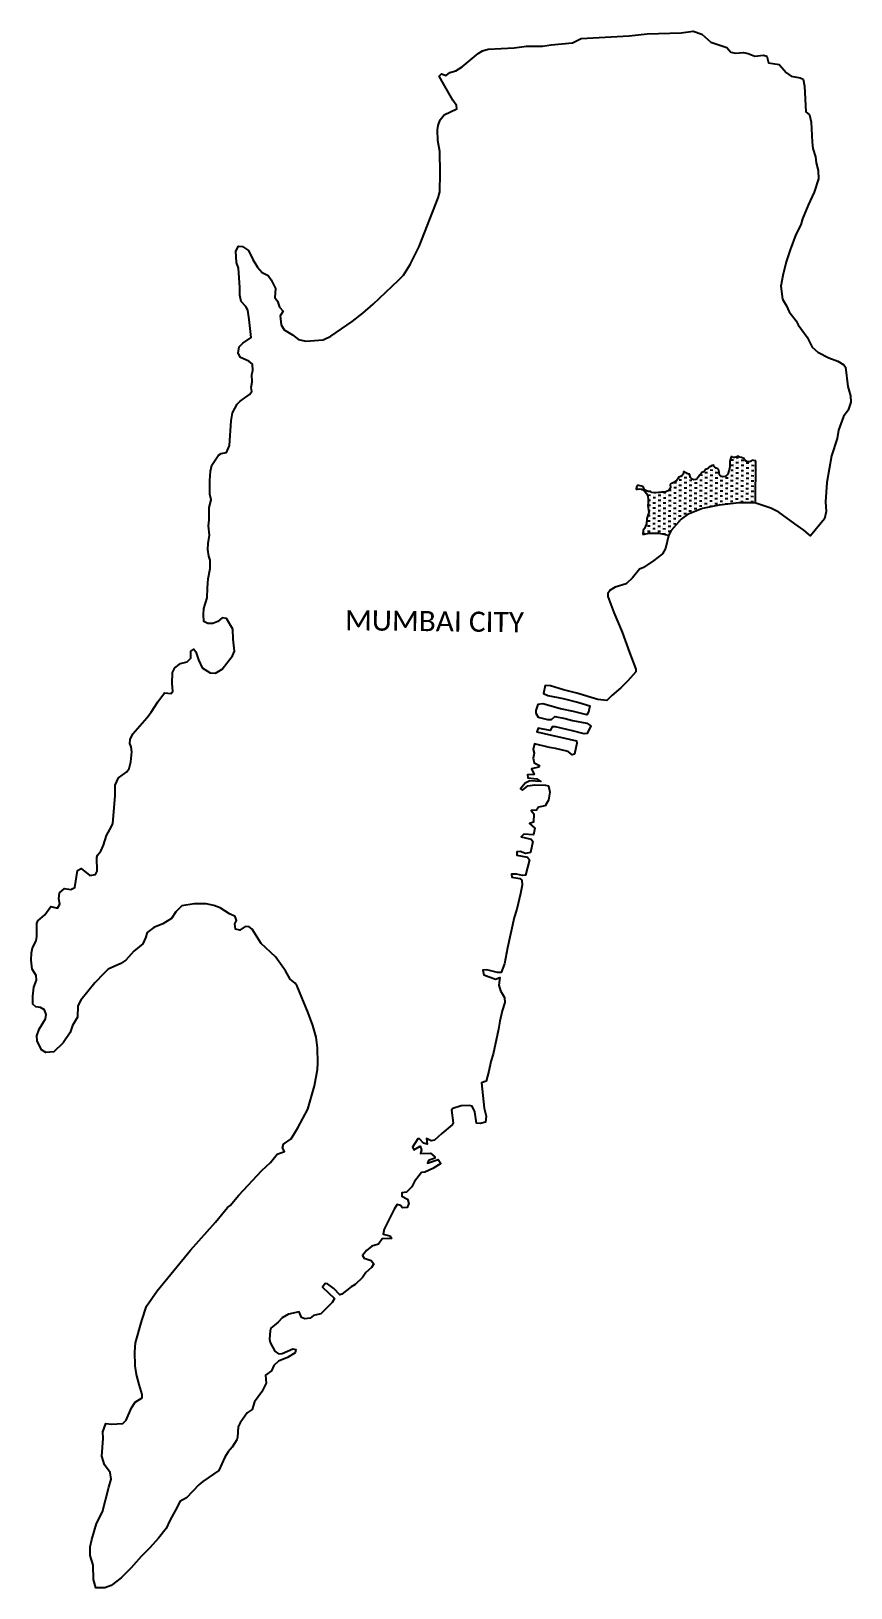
# Model space of a CAD drawing. Header units: metres. Extents: x 267365 to 277461, y 2088854 to 2108025.
import ezdxf

# ---------------------------------------------------------------- set-up
doc = ezdxf.new("R2010")
doc.units = ezdxf.units.M
for name, color, linetype in [('MUDFLATS', 40, 'Continuous'), ('village', 3, 'Continuous'), ('VILLAGE NAME', 250, 'Continuous')]:
    doc.layers.add(name, color=color, linetype=linetype)
doc.styles.add('MtXpl_Calibri', font='calibri.ttf')

msp = doc.modelspace()

# ---------------------------------------------------------------- linework, layer by layer
at = {"layer": 'MUDFLATS'}
for p, q in [((275759, 2102679), (275752, 2102677)), ((275772, 2102675), (275759, 2102679)), ((275981, 2102771), (275970, 2102728)), ((275970, 2102728), (275970, 2102700)), ((275970, 2102700), (275972, 2102682)), ((275972, 2102682), (275972, 2102659)), ((275989, 2102792), (275981, 2102771)), ((276009, 2102775), (275989, 2102792)), ((276028, 2102774), (276009, 2102775)), ((276056, 2102781), (276028, 2102774)), ((276075, 2102793), (276056, 2102781)), ((276094, 2102779), (276075, 2102793)), ((276116, 2102776), (276094, 2102779)), ((276135, 2102767), (276116, 2102776)), ((276147, 2102760), (276135, 2102767)), ((276160, 2102737), (276147, 2102760)), ((276181, 2102725), (276160, 2102737)), ((276211, 2102722), (276181, 2102725)), ((276234, 2102731), (276211, 2102722)), ((276244, 2102741), (276234, 2102731)), ((276262, 2102736), (276244, 2102741)), ((276282, 2102732), (276262, 2102736)), ((276291, 2102732), (276282, 2102732)), ((276285, 2102211), (276291, 2102732)), ((275313, 2102487), (275281, 2102465)), ((275330, 2102512), (275313, 2102487)), ((275341, 2102534), (275330, 2102512)), ((275362, 2102539), (275341, 2102534)), ((275383, 2102552), (275362, 2102539)), ((275394, 2102569), (275383, 2102552)), ((275400, 2102592), (275394, 2102569)), ((275419, 2102588), (275400, 2102602)), ((275400, 2102602), (275400, 2102592)), ((275436, 2102580), (275419, 2102588)), ((275461, 2102571), (275436, 2102580)), ((275476, 2102571), (275461, 2102571)), ((275478, 2102553), (275476, 2102571)), ((275487, 2102529), (275478, 2102553)), ((275506, 2102509), (275487, 2102529)), ((275528, 2102500), (275506, 2102509)), ((275553, 2102503), (275528, 2102500)), ((275570, 2102515), (275553, 2102503)), ((275586, 2102537), (275570, 2102515)), ((275602, 2102560), (275586, 2102537)), ((275616, 2102579), (275602, 2102560)), ((275626, 2102589), (275616, 2102579)), ((275650, 2102597), (275626, 2102589)), ((275664, 2102613), (275650, 2102597)), ((275669, 2102626), (275664, 2102613)), ((275683, 2102632), (275669, 2102626)), ((275703, 2102640), (275683, 2102632)), ((275717, 2102655), (275703, 2102640)), ((275721, 2102661), (275717, 2102655)), ((275734, 2102664), (275721, 2102661)), ((275752, 2102677), (275734, 2102664)), ((275776, 2102662), (275772, 2102675)), ((275785, 2102655), (275776, 2102662)), ((275804, 2102641), (275785, 2102655)), ((275822, 2102633), (275804, 2102641)), ((275833, 2102621), (275822, 2102633)), ((275838, 2102588), (275833, 2102621)), ((275843, 2102562), (275838, 2102588)), ((275869, 2102541), (275843, 2102562)), ((275888, 2102537), (275869, 2102541)), ((275913, 2102542), (275888, 2102537)), ((275928, 2102552), (275913, 2102542)), ((275944, 2102571), (275928, 2102552)), ((275959, 2102612), (275944, 2102571)), ((275972, 2102659), (275959, 2102612)), ((274821, 2102399), (274817, 2102391)), ((274817, 2102391), (274817, 2102379)), ((274817, 2102379), (274827, 2102383)), ((274825, 2102423), (274821, 2102411)), ((274821, 2102411), (274821, 2102399)), ((274829, 2102431), (274825, 2102423)), ((274827, 2102383), (274853, 2102388)), ((274833, 2102435), (274829, 2102431)), ((274845, 2102431), (274833, 2102435)), ((274887, 2102423), (274845, 2102431)), ((274853, 2102388), (274882, 2102385)), ((274882, 2102385), (274910, 2102371)), ((274902, 2102419), (274887, 2102423)), ((274906, 2102405), (274902, 2102419)), ((274918, 2102378), (274906, 2102405)), ((274910, 2102371), (274929, 2102353)), ((274937, 2102366), (274918, 2102378)), ((274929, 2102353), (274942, 2102329)), ((274954, 2102360), (274937, 2102366)), ((274942, 2102329), (274959, 2102300)), ((274969, 2102357), (274954, 2102360)), ((274959, 2102300), (274965, 2102257)), ((274983, 2102355), (274969, 2102357)), ((274992, 2102357), (274983, 2102355)), ((275011, 2102344), (274992, 2102357)), ((275033, 2102340), (275011, 2102344)), ((275061, 2102341), (275033, 2102340)), ((275092, 2102342), (275061, 2102341)), ((275112, 2102343), (275092, 2102342)), ((275127, 2102349), (275112, 2102343)), ((275155, 2102349), (275127, 2102349)), ((275183, 2102352), (275155, 2102349)), ((275207, 2102362), (275183, 2102352)), ((275220, 2102373), (275207, 2102362)), ((275230, 2102388), (275220, 2102373)), ((275238, 2102409), (275230, 2102388)), ((275247, 2102452), (275235, 2102438)), ((275235, 2102438), (275238, 2102409)), ((275266, 2102459), (275247, 2102452)), ((275281, 2102465), (275266, 2102459)), ((274962, 2102191), (274961, 2102184)), ((274961, 2102184), (274972, 2102097)), ((274963, 2102200), (274962, 2102191)), ((274966, 2102226), (274963, 2102200)), ((274965, 2102257), (274966, 2102226)), ((274933, 2101930), (274920, 2101899)), ((274945, 2101957), (274933, 2101930)), ((274950, 2102024), (274945, 2101957)), ((274972, 2102097), (274950, 2102024)), ((274899, 2101833), (274898, 2101824)), ((274898, 2101824), (274921, 2101831)), ((274901, 2101871), (274899, 2101833)), ((274903, 2101886), (274901, 2101871)), ((274920, 2101899), (274903, 2101886)), ((274921, 2101831), (274971, 2101842)), ((274971, 2101842), (275036, 2101844)), ((275036, 2101844), (275097, 2101841)), ((275097, 2101841), (275138, 2101835)), ((275138, 2101835), (275212, 2101818)), ((275212, 2101818), (275219, 2101817))]:
    msp.add_line(p, q, dxfattribs=at)
at = {"layer": 'MUDFLATS', "linetype": 'Continuous'}
for p, q in [((275982, 2102681), (276014, 2102680)), ((275983, 2102744), (276015, 2102744)), ((275983, 2102713), (275983, 2102713)), ((275984, 2102776), (275984, 2102776)), ((276015, 2102712), (276015, 2102712)), ((276046, 2102712), (276078, 2102711)), ((276046, 2102680), (276046, 2102680)), ((276047, 2102775), (276079, 2102775)), ((276047, 2102744), (276047, 2102744)), ((276078, 2102743), (276078, 2102743)), ((276078, 2102680), (276078, 2102680)), ((276109, 2102679), (276141, 2102679)), ((276110, 2102743), (276142, 2102742)), ((276110, 2102711), (276110, 2102711)), ((276111, 2102774), (276111, 2102774)), ((276142, 2102711), (276142, 2102711)), ((276173, 2102710), (276205, 2102710)), ((276173, 2102678), (276173, 2102678)), ((276205, 2102678), (276205, 2102678)), ((276237, 2102709), (276237, 2102709)), ((276244, 2102741), (276245, 2102741)), ((276269, 2102709), (276269, 2102709)), ((275345, 2102530), (275345, 2102530)), ((275345, 2102499), (275377, 2102498)), ((275377, 2102530), (275377, 2102530)), ((275408, 2102498), (275408, 2102498)), ((275409, 2102561), (275409, 2102561)), ((275409, 2102529), (275441, 2102529)), ((275410, 2102593), (275412, 2102593)), ((275440, 2102497), (275440, 2102497)), ((275441, 2102561), (275441, 2102561)), ((275472, 2102529), (275472, 2102529)), ((275472, 2102497), (275504, 2102496)), ((275473, 2102560), (275477, 2102560)), ((275535, 2102496), (275535, 2102496)), ((275567, 2102496), (275567, 2102496)), ((275599, 2102527), (275599, 2102527)), ((275599, 2102495), (275631, 2102495)), ((275601, 2102559), (275632, 2102558)), ((275631, 2102527), (275631, 2102527)), ((275632, 2102590), (275632, 2102590)), ((275662, 2102494), (275662, 2102494)), ((275663, 2102558), (275663, 2102558)), ((275663, 2102526), (275695, 2102526)), ((275664, 2102590), (275695, 2102589)), ((275694, 2102494), (275694, 2102494)), ((275695, 2102558), (275695, 2102558)), ((275696, 2102621), (275696, 2102621)), ((275726, 2102525), (275726, 2102525)), ((275726, 2102494), (275758, 2102493)), ((275727, 2102589), (275727, 2102589)), ((275727, 2102557), (275759, 2102557)), ((275728, 2102652), (275728, 2102652)), ((275728, 2102621), (275759, 2102620)), ((275758, 2102525), (275758, 2102525)), ((275759, 2102588), (275759, 2102588)), ((275760, 2102652), (275760, 2102652)), ((275789, 2102493), (275789, 2102493)), ((275790, 2102556), (275790, 2102556)), ((275790, 2102525), (275822, 2102524)), ((275791, 2102620), (275791, 2102620)), ((275791, 2102588), (275822, 2102588)), ((275821, 2102492), (275821, 2102492)), ((275822, 2102556), (275822, 2102556)), ((275823, 2102619), (275823, 2102619)), ((275853, 2102524), (275853, 2102524)), ((275853, 2102492), (275885, 2102492)), ((275885, 2102523), (275885, 2102523)), ((275916, 2102491), (275916, 2102491)), ((275917, 2102523), (275949, 2102523)), ((275948, 2102491), (275948, 2102491)), ((275949, 2102586), (275949, 2102586)), ((275949, 2102554), (275949, 2102554)), ((275980, 2102522), (275980, 2102522)), ((275980, 2102490), (276012, 2102490)), ((275981, 2102586), (275981, 2102586)), ((275981, 2102554), (276012, 2102553)), ((275982, 2102649), (275982, 2102649)), ((275982, 2102617), (276013, 2102617)), ((276012, 2102522), (276012, 2102522)), ((276013, 2102585), (276013, 2102585)), ((276014, 2102649), (276014, 2102649)), ((276043, 2102490), (276043, 2102490)), ((276044, 2102553), (276044, 2102553)), ((276044, 2102521), (276076, 2102521)), ((276045, 2102648), (276077, 2102648)), ((276045, 2102617), (276045, 2102617)), ((276045, 2102585), (276076, 2102584)), ((276075, 2102489), (276075, 2102489)), ((276076, 2102553), (276076, 2102553)), ((276077, 2102616), (276077, 2102616)), ((276107, 2102521), (276107, 2102521)), ((276107, 2102489), (276139, 2102488)), ((276108, 2102584), (276108, 2102584)), ((276108, 2102552), (276139, 2102552)), ((276109, 2102647), (276109, 2102647)), ((276109, 2102616), (276140, 2102615)), ((276139, 2102520), (276139, 2102520)), ((276140, 2102584), (276140, 2102584)), ((276141, 2102647), (276141, 2102647)), ((276170, 2102488), (276170, 2102488)), ((276171, 2102551), (276171, 2102551)), ((276171, 2102520), (276203, 2102519)), ((276172, 2102647), (276204, 2102646)), ((276172, 2102615), (276172, 2102615)), ((276172, 2102583), (276203, 2102583)), ((276202, 2102488), (276202, 2102488)), ((276203, 2102551), (276203, 2102551)), ((276204, 2102615), (276204, 2102615)), ((276234, 2102519), (276234, 2102519)), ((276234, 2102487), (276266, 2102487)), ((276235, 2102582), (276235, 2102582)), ((276235, 2102551), (276266, 2102550)), ((276236, 2102678), (276268, 2102677)), ((276236, 2102646), (276236, 2102646)), ((276236, 2102614), (276267, 2102614)), ((276266, 2102518), (276266, 2102518)), ((276267, 2102582), (276267, 2102582)), ((276268, 2102645), (276268, 2102645)), ((274836, 2102410), (274836, 2102410)), ((274868, 2102409), (274868, 2102409)), ((274899, 2102409), (274905, 2102409)), ((274899, 2102377), (274899, 2102377)), ((274962, 2102345), (274962, 2102345)), ((274962, 2102313), (274993, 2102312)), ((274994, 2102344), (274994, 2102344)), ((275025, 2102312), (275025, 2102312)), ((275057, 2102312), (275057, 2102312)), ((275089, 2102311), (275120, 2102311)), ((275121, 2102343), (275121, 2102343)), ((275152, 2102342), (275184, 2102342)), ((275152, 2102310), (275152, 2102310)), ((275184, 2102310), (275184, 2102310)), ((275216, 2102341), (275216, 2102341)), ((275216, 2102310), (275247, 2102309)), ((275220, 2102373), (275248, 2102373)), ((275235, 2102436), (275249, 2102436)), ((275248, 2102341), (275248, 2102341)), ((275249, 2102404), (275249, 2102404)), ((275279, 2102341), (275311, 2102340)), ((275279, 2102309), (275279, 2102309)), ((275280, 2102404), (275312, 2102404)), ((275280, 2102372), (275280, 2102372)), ((275281, 2102436), (275281, 2102436)), ((275285, 2102468), (275313, 2102467)), ((275311, 2102308), (275311, 2102308)), ((275312, 2102435), (275312, 2102435)), ((275312, 2102372), (275312, 2102372)), ((275343, 2102372), (275375, 2102371)), ((275343, 2102340), (275343, 2102340)), ((275343, 2102308), (275374, 2102308)), ((275344, 2102435), (275376, 2102435)), ((275344, 2102403), (275344, 2102403)), ((275345, 2102467), (275345, 2102467)), ((275375, 2102339), (275375, 2102339)), ((275376, 2102466), (275376, 2102466)), ((275376, 2102403), (275376, 2102403)), ((275406, 2102339), (275438, 2102339)), ((275406, 2102307), (275406, 2102307)), ((275407, 2102402), (275439, 2102402)), ((275407, 2102371), (275407, 2102371)), ((275408, 2102466), (275440, 2102466)), ((275408, 2102434), (275408, 2102434)), ((275438, 2102307), (275438, 2102307)), ((275439, 2102434), (275439, 2102434)), ((275439, 2102370), (275439, 2102370)), ((275470, 2102370), (275502, 2102369)), ((275470, 2102338), (275470, 2102338)), ((275470, 2102306), (275501, 2102306)), ((275471, 2102433), (275503, 2102433)), ((275471, 2102402), (275471, 2102402)), ((275472, 2102465), (275472, 2102465)), ((275502, 2102338), (275502, 2102338)), ((275503, 2102465), (275503, 2102465)), ((275503, 2102401), (275503, 2102401)), ((275533, 2102337), (275565, 2102337)), ((275533, 2102306), (275533, 2102306)), ((275534, 2102401), (275566, 2102400)), ((275534, 2102369), (275534, 2102369)), ((275535, 2102464), (275567, 2102464)), ((275535, 2102433), (275535, 2102433)), ((275565, 2102305), (275565, 2102305)), ((275566, 2102432), (275566, 2102432)), ((275566, 2102369), (275566, 2102369)), ((275597, 2102368), (275629, 2102368)), ((275597, 2102337), (275597, 2102337)), ((275597, 2102305), (275628, 2102304)), ((275598, 2102432), (275630, 2102431)), ((275598, 2102400), (275598, 2102400)), ((275599, 2102464), (275599, 2102464)), ((275629, 2102400), (275629, 2102400)), ((275629, 2102336), (275629, 2102336)), ((275630, 2102463), (275630, 2102463)), ((275660, 2102336), (275692, 2102335)), ((275660, 2102304), (275660, 2102304)), ((275661, 2102399), (275693, 2102399)), ((275661, 2102367), (275661, 2102367)), ((275662, 2102463), (275694, 2102462)), ((275662, 2102431), (275662, 2102431)), ((275692, 2102304), (275692, 2102304)), ((275693, 2102431), (275693, 2102431)), ((275693, 2102367), (275693, 2102367)), ((275724, 2102367), (275756, 2102366)), ((275724, 2102335), (275724, 2102335)), ((275724, 2102303), (275755, 2102303)), ((275725, 2102430), (275757, 2102430)), ((275725, 2102398), (275725, 2102398)), ((275726, 2102462), (275726, 2102462)), ((275756, 2102398), (275756, 2102398)), ((275756, 2102334), (275756, 2102334)), ((275757, 2102461), (275757, 2102461)), ((275787, 2102334), (275819, 2102334)), ((275787, 2102302), (275787, 2102302)), ((275788, 2102398), (275820, 2102397)), ((275788, 2102366), (275788, 2102366)), ((275789, 2102461), (275821, 2102461)), ((275789, 2102429), (275789, 2102429)), ((275819, 2102302), (275819, 2102302)), ((275820, 2102429), (275820, 2102429)), ((275820, 2102365), (275820, 2102365)), ((275851, 2102365), (275883, 2102365)), ((275851, 2102333), (275851, 2102333)), ((275851, 2102302), (275882, 2102301)), ((275852, 2102429), (275884, 2102428)), ((275852, 2102397), (275852, 2102397)), ((275853, 2102460), (275853, 2102460)), ((275883, 2102396), (275883, 2102396)), ((275883, 2102333), (275883, 2102333)), ((275884, 2102460), (275884, 2102460)), ((275914, 2102332), (275946, 2102332)), ((275914, 2102301), (275914, 2102301)), ((275915, 2102396), (275947, 2102396)), ((275915, 2102364), (275915, 2102364)), ((275916, 2102459), (275948, 2102459)), ((275916, 2102428), (275916, 2102428)), ((275946, 2102300), (275946, 2102300)), ((275947, 2102427), (275947, 2102427)), ((275947, 2102364), (275947, 2102364)), ((275977, 2102300), (276009, 2102299)), ((275978, 2102363), (276010, 2102363)), ((275978, 2102332), (275978, 2102332)), ((275979, 2102427), (276011, 2102426)), ((275979, 2102395), (275979, 2102395)), ((275980, 2102459), (275980, 2102459)), ((276010, 2102395), (276010, 2102395)), ((276010, 2102331), (276010, 2102331)), ((276011, 2102458), (276011, 2102458)), ((276041, 2102331), (276073, 2102330)), ((276041, 2102299), (276041, 2102299)), ((276042, 2102394), (276074, 2102394)), ((276042, 2102363), (276042, 2102363)), ((276043, 2102458), (276075, 2102457)), ((276043, 2102426), (276043, 2102426)), ((276073, 2102299), (276073, 2102299)), ((276074, 2102426), (276074, 2102426)), ((276074, 2102362), (276074, 2102362)), ((276104, 2102298), (276136, 2102298)), ((276105, 2102362), (276137, 2102361)), ((276105, 2102330), (276105, 2102330)), ((276106, 2102425), (276138, 2102425)), ((276106, 2102394), (276106, 2102394)), ((276107, 2102457), (276107, 2102457)), ((276137, 2102393), (276137, 2102393)), ((276137, 2102330), (276137, 2102330)), ((276138, 2102457), (276138, 2102457)), ((276168, 2102329), (276200, 2102329)), ((276168, 2102297), (276168, 2102297)), ((276169, 2102393), (276201, 2102392)), ((276169, 2102361), (276169, 2102361)), ((276170, 2102456), (276202, 2102456)), ((276170, 2102424), (276170, 2102424)), ((276200, 2102297), (276200, 2102297)), ((276201, 2102424), (276201, 2102424)), ((276201, 2102361), (276201, 2102361)), ((276231, 2102297), (276263, 2102296)), ((276232, 2102360), (276264, 2102360)), ((276232, 2102328), (276232, 2102328)), ((276233, 2102424), (276265, 2102423)), ((276233, 2102392), (276233, 2102392)), ((276234, 2102455), (276234, 2102455)), ((276264, 2102391), (276264, 2102391)), ((276264, 2102328), (276264, 2102328)), ((276265, 2102455), (276265, 2102455)), ((274961, 2102186), (274992, 2102186)), ((274965, 2102249), (274993, 2102249)), ((274969, 2102122), (274991, 2102122)), ((274991, 2102154), (274991, 2102154)), ((274992, 2102217), (274992, 2102217)), ((274993, 2102281), (274993, 2102281)), ((275023, 2102185), (275023, 2102185)), ((275023, 2102153), (275055, 2102153)), ((275023, 2102122), (275023, 2102122)), ((275024, 2102249), (275024, 2102249)), ((275024, 2102217), (275056, 2102216)), ((275025, 2102280), (275056, 2102280)), ((275054, 2102121), (275054, 2102121)), ((275055, 2102185), (275055, 2102185)), ((275056, 2102248), (275056, 2102248)), ((275086, 2102121), (275118, 2102120)), ((275087, 2102216), (275087, 2102216)), ((275087, 2102184), (275119, 2102184)), ((275087, 2102153), (275087, 2102153)), ((275088, 2102280), (275088, 2102280)), ((275088, 2102248), (275120, 2102247)), ((275118, 2102152), (275118, 2102152)), ((275119, 2102216), (275119, 2102216)), ((275120, 2102279), (275120, 2102279)), ((275150, 2102183), (275150, 2102183)), ((275150, 2102152), (275182, 2102151)), ((275150, 2102120), (275150, 2102120)), ((275151, 2102247), (275151, 2102247)), ((275151, 2102215), (275183, 2102215)), ((275152, 2102279), (275183, 2102278)), ((275181, 2102120), (275181, 2102120)), ((275182, 2102183), (275182, 2102183)), ((275183, 2102247), (275183, 2102247)), ((275213, 2102119), (275245, 2102119)), ((275214, 2102214), (275214, 2102214)), ((275214, 2102183), (275246, 2102182)), ((275214, 2102151), (275214, 2102151)), ((275215, 2102278), (275215, 2102278)), ((275215, 2102246), (275246, 2102246)), ((275245, 2102151), (275245, 2102151)), ((275246, 2102214), (275246, 2102214)), ((275247, 2102277), (275247, 2102277)), ((275277, 2102182), (275277, 2102182)), ((275277, 2102150), (275309, 2102150)), ((275277, 2102118), (275277, 2102118)), ((275278, 2102245), (275278, 2102245)), ((275278, 2102214), (275310, 2102213)), ((275279, 2102277), (275310, 2102277)), ((275308, 2102118), (275308, 2102118)), ((275309, 2102181), (275309, 2102181)), ((275310, 2102245), (275310, 2102245)), ((275340, 2102118), (275372, 2102117)), ((275341, 2102213), (275341, 2102213)), ((275341, 2102181), (275373, 2102181)), ((275341, 2102149), (275341, 2102149)), ((275342, 2102276), (275342, 2102276)), ((275342, 2102245), (275373, 2102244)), ((275372, 2102149), (275372, 2102149)), ((275373, 2102212), (275373, 2102212)), ((275374, 2102276), (275374, 2102276)), ((275404, 2102180), (275404, 2102180)), ((275404, 2102148), (275436, 2102148)), ((275404, 2102117), (275404, 2102117)), ((275405, 2102244), (275405, 2102244)), ((275405, 2102212), (275437, 2102212)), ((275406, 2102275), (275437, 2102275)), ((275435, 2102116), (275435, 2102116)), ((275436, 2102180), (275436, 2102180)), ((275437, 2102243), (275437, 2102243)), ((275467, 2102116), (275499, 2102116)), ((275468, 2102211), (275468, 2102211)), ((275468, 2102179), (275500, 2102179)), ((275468, 2102148), (275468, 2102148)), ((275469, 2102275), (275469, 2102275)), ((275469, 2102243), (275500, 2102243)), ((275499, 2102147), (275499, 2102147)), ((275500, 2102211), (275500, 2102211)), ((275501, 2102274), (275501, 2102274)), ((275531, 2102179), (275531, 2102179)), ((275531, 2102147), (275563, 2102146)), ((275531, 2102115), (275531, 2102115)), ((275532, 2102242), (275532, 2102242)), ((275532, 2102210), (275564, 2102210)), ((275533, 2102274), (275564, 2102273)), ((275563, 2102178), (275563, 2102178)), ((275564, 2102242), (275564, 2102242)), ((275594, 2102146), (275594, 2102146)), ((275595, 2102210), (275595, 2102210)), ((275595, 2102178), (275627, 2102177)), ((275596, 2102273), (275596, 2102273)), ((275596, 2102241), (275627, 2102241)), ((275626, 2102146), (275626, 2102146)), ((275627, 2102209), (275627, 2102209)), ((275628, 2102273), (275628, 2102273)), ((275658, 2102177), (275658, 2102177)), ((275659, 2102240), (275659, 2102240)), ((275659, 2102209), (275691, 2102208)), ((275660, 2102272), (275691, 2102272)), ((275690, 2102177), (275690, 2102177)), ((275691, 2102240), (275691, 2102240)), ((275722, 2102208), (275722, 2102208)), ((275722, 2102176), (275754, 2102176)), ((275723, 2102271), (275723, 2102271)), ((275723, 2102240), (275754, 2102239)), ((275754, 2102208), (275754, 2102208)), ((275755, 2102271), (275755, 2102271)), ((275786, 2102239), (275786, 2102239)), ((275786, 2102207), (275818, 2102207)), ((275787, 2102271), (275818, 2102270)), ((275818, 2102238), (275818, 2102238)), ((275849, 2102206), (275849, 2102206)), ((275850, 2102270), (275850, 2102270)), ((275850, 2102238), (275881, 2102238)), ((275881, 2102206), (275881, 2102206)), ((275882, 2102269), (275882, 2102269)), ((275913, 2102237), (275913, 2102237)), ((275913, 2102205), (275945, 2102205)), ((275914, 2102269), (275945, 2102269)), ((275945, 2102237), (275945, 2102237)), ((275976, 2102205), (275976, 2102205)), ((275977, 2102268), (275977, 2102268)), ((275977, 2102236), (276008, 2102236)), ((276009, 2102268), (276009, 2102268)), ((276040, 2102236), (276040, 2102236)), ((276041, 2102267), (276072, 2102267)), ((276072, 2102235), (276072, 2102235)), ((276104, 2102267), (276104, 2102267)), ((276104, 2102235), (276135, 2102234)), ((276136, 2102266), (276136, 2102266)), ((276167, 2102234), (276167, 2102234)), ((276168, 2102266), (276199, 2102265)), ((276199, 2102234), (276199, 2102234)), ((276231, 2102265), (276231, 2102265)), ((276231, 2102233), (276262, 2102233)), ((276263, 2102264), (276263, 2102264)), ((274957, 2101964), (274957, 2101964)), ((274957, 2101932), (274988, 2101932)), ((274958, 2102027), (274958, 2102027)), ((274958, 2101995), (274989, 2101995)), ((274960, 2102059), (274990, 2102059)), ((274989, 2101963), (274989, 2101963)), ((274990, 2102090), (274990, 2102090)), ((274990, 2102027), (274990, 2102027)), ((275020, 2101931), (275020, 2101931)), ((275021, 2102026), (275053, 2102026)), ((275021, 2101995), (275021, 2101995)), ((275021, 2101963), (275052, 2101962)), ((275022, 2102090), (275054, 2102089)), ((275022, 2102058), (275022, 2102058)), ((275052, 2101931), (275052, 2101931)), ((275053, 2101994), (275053, 2101994)), ((275054, 2102058), (275054, 2102058)), ((275084, 2101962), (275084, 2101962)), ((275084, 2101930), (275115, 2101930)), ((275085, 2102057), (275117, 2102057)), ((275085, 2102026), (275085, 2102026)), ((275085, 2101994), (275116, 2101993)), ((275086, 2102089), (275086, 2102089)), ((275116, 2101962), (275116, 2101962)), ((275117, 2102089), (275117, 2102089)), ((275117, 2102025), (275117, 2102025)), ((275147, 2101929), (275147, 2101929)), ((275148, 2102025), (275180, 2102024)), ((275148, 2101993), (275148, 2101993)), ((275148, 2101961), (275179, 2101961)), ((275149, 2102088), (275181, 2102088)), ((275149, 2102056), (275149, 2102056)), ((275179, 2101929), (275179, 2101929)), ((275180, 2101993), (275180, 2101993)), ((275181, 2102056), (275181, 2102056)), ((275211, 2101992), (275243, 2101992)), ((275211, 2101960), (275211, 2101960)), ((275211, 2101929), (275242, 2101928)), ((275212, 2102056), (275244, 2102055)), ((275212, 2102024), (275212, 2102024)), ((275213, 2102087), (275213, 2102087)), ((275243, 2101960), (275243, 2101960)), ((275244, 2102087), (275244, 2102087)), ((275244, 2102024), (275244, 2102024)), ((275274, 2101928), (275274, 2101928)), ((275275, 2102023), (275307, 2102023)), ((275275, 2101991), (275275, 2101991)), ((275275, 2101960), (275306, 2101959)), ((275276, 2102087), (275308, 2102086)), ((275276, 2102055), (275276, 2102055)), ((275307, 2101991), (275307, 2101991)), ((275308, 2102054), (275308, 2102054)), ((275338, 2101991), (275348, 2101990)), ((275339, 2102054), (275371, 2102054)), ((275339, 2102022), (275339, 2102022)), ((275340, 2102086), (275340, 2102086)), ((275371, 2102085), (275371, 2102085)), ((275371, 2102022), (275371, 2102022)), ((275403, 2102085), (275435, 2102085)), ((275403, 2102053), (275403, 2102053)), ((275467, 2102084), (275467, 2102084)), ((274899, 2101837), (274924, 2101837)), ((274920, 2101901), (274925, 2101901)), ((274924, 2101869), (274924, 2101869)), ((274956, 2101900), (274956, 2101900)), ((274956, 2101868), (274988, 2101868)), ((274988, 2101900), (274988, 2101900)), ((275019, 2101868), (275019, 2101868)), ((275020, 2101899), (275052, 2101899)), ((275051, 2101867), (275051, 2101867)), ((275083, 2101899), (275083, 2101899)), ((275083, 2101867), (275115, 2101866)), ((275115, 2101898), (275115, 2101898)), ((275146, 2101866), (275146, 2101866)), ((275146, 2101834), (275178, 2101834)), ((275147, 2101898), (275179, 2101897)), ((275178, 2101866), (275178, 2101866)), ((275209, 2101833), (275209, 2101833)), ((275210, 2101897), (275210, 2101897)), ((275210, 2101865), (275242, 2101865)), ((275242, 2101897), (275242, 2101897))]:
    msp.add_line(p, q, dxfattribs=at)
at = {"layer": 'village'}
msp.add_lwpolyline([(274033, 2107882), (274139, 2107936)], dxfattribs=at)
at = {"layer": 'village', "color": 3, "true_color": 0x00ff00}
for points in [[(276619, 2104726, 0), (276669, 2104643, 0), (276703, 2104568, 0), (276787, 2104459, 0), (276814, 2104410, 0), (276921, 2104255, 0), (276983, 2104131, 0), (277055, 2104071, 0), (277188, 2104000, 0), (277302, 2103960, 0), (277374, 2103915, 0), (277393, 2103885, 0), (277425, 2103650, 0), (277457, 2103533, 0), (277461, 2103454, 0), (277428, 2103356, 0), (277372, 2103279, 0), (277309, 2103112, 0), (277294, 2103010, 0), (277224, 2102794, 0), (277163, 2102465, 0), (277149, 2102230, 0), (277158, 2102111, 0), (277137, 2102018, 0), (276964, 2101811, 0), (276882, 2101881, 0), (276772, 2101956, 0), (276573, 2102100, 0), (276476, 2102151, 0), (276290, 2102210, 0), (276227, 2102218, 0), (276086, 2102217, 0), (275837, 2102186, 0), (275633, 2102146, 0), (275450, 2102071, 0), (275370, 2102016, 0), (275248, 2101874, 0), (275215, 2101809, 0), (275180, 2101652, 0), (275140, 2101589, 0), (275033, 2101505, 0), (274908, 2101419, 0), (274859, 2101400, 0), (274770, 2101292, 0), (274692, 2101220, 0), (274560, 2101178, 0), (274496, 2101140, 0), (274469, 2101101, 0), (274469, 2101061, 0), (274541, 2100864, 0), (274646, 2100625, 0), (274733, 2100373, 0), (274811, 2100169, 0), (274811, 2100133, 0), (274713, 2100023, 0), (274626, 2099939, 0), (274517, 2099844, 0), (274457, 2099783, 0), (274345, 2099796, 0), (274087, 2099872, 0), (273923, 2099913, 0), (273761, 2099961, 0), (273694, 2099967, 0), (273676, 2099869, 0), (273730, 2099844, 0), (273917, 2099806, 0), (274112, 2099758, 0), (274245, 2099716, 0), (274228, 2099640, 0), (274208, 2099606, 0), (274046, 2099647, 0), (273886, 2099678, 0), (273668, 2099739, 0), (273606, 2099734, 0), (273579, 2099659, 0), (273580, 2099624, 0), (273611, 2099577, 0), (273726, 2099549, 0), (273773, 2099549, 0), (273815, 2099583, 0), (273943, 2099559, 0), (274033, 2099535, 0), (274211, 2099503, 0), (274260, 2099470, 0), (274212, 2099375, 0), (274178, 2099371, 0), (274034, 2099410, 0), (273823, 2099457, 0), (273783, 2099457, 0), (273759, 2099414, 0), (273610, 2099442, 0), (273593, 2099395, 0), (274080, 2099285, 0), (274085, 2099256, 0), (274059, 2099119, 0), (274030, 2099114, 0), (273980, 2099152, 0), (273825, 2099191, 0), (273749, 2099201, 0), (273565, 2099247, 0), (273550, 2099177, 0), (273561, 2099135, 0), (273548, 2099070, 0), (273560, 2099016, 0), (273625, 2098981, 0), (273614, 2098960, 0), (273529, 2098942, 0), (273559, 2098870, 0), (273478, 2098867, 0), (273481, 2098831, 0), (273593, 2098817, 0), (273642, 2098783, 0), (273508, 2098791, 0), (273448, 2098764, 0), (273394, 2098694, 0), (273415, 2098676, 0), (273481, 2098731, 0), (273569, 2098742, 0), (273699, 2098739, 0), (273735, 2098730, 0), (273753, 2098654, 0), (273736, 2098553, 0), (273696, 2098486, 0), (273614, 2098467, 0), (273589, 2098431, 0), (273524, 2098426, 0), (273556, 2098388, 0), (273552, 2098283, 0), (273503, 2098267, 0), (273569, 2098209, 0), (273554, 2098126, 0), (273432, 2098136, 0), (273401, 2098104, 0), (273525, 2098076, 0), (273545, 2098047, 0), (273515, 2097908, 0), (273455, 2097896, 0), (273389, 2097921, 0), (273349, 2097918, 0), (273347, 2097878, 0), (273480, 2097854, 0), (273502, 2097821, 0), (273452, 2097630, 0), (273416, 2097625, 0), (273342, 2097642, 0), (273282, 2097642, 0), (273284, 2097608, 0), (273383, 2097589, 0), (273410, 2097569, 0), (273413, 2097506, 0), (273393, 2097403, 0), (273346, 2097212, 0), (273315, 2097108, 0), (273231, 2096736, 0), (273194, 2096540, 0), (273152, 2096430, 0), (273110, 2096432, 0), (272979, 2096465, 0), (272928, 2096462, 0), (272942, 2096404, 0), (273084, 2096349, 0), (273139, 2096370, 0), (273127, 2096275, 0), (273145, 2096206, 0), (273197, 2096123, 0), (273198, 2096061, 0), (273167, 2095959, 0), (273137, 2095831, 0), (273122, 2095735, 0), (273055, 2095427, 0), (273027, 2095337, 0), (273003, 2095218, 0), (272970, 2095093, 0), (272910, 2095072, 0), (272944, 2094761, 0), (272969, 2094662, 0), (272961, 2094590, 0), (272898, 2094572, 0), (272851, 2094576, 0), (272828, 2094715, 0), (272798, 2094784, 0), (272760, 2094795, 0), (272661, 2094790, 0), (272558, 2094758, 0), (272543, 2094737, 0), (272562, 2094580, 0), (272551, 2094556, 0), (272422, 2094449, 0), (272333, 2094368, 0), (272292, 2094359, 0), (272234, 2094387, 0), (272241, 2094318, 0), (272198, 2094331, 0), (272149, 2094382, 0), (272129, 2094384, 0), (272060, 2094280, 0), (272078, 2094249, 0), (272158, 2094295, 0), (272174, 2094248, 0), (272161, 2094201, 0), (272285, 2094208, 0), (272339, 2094164, 0), (272337, 2094144, 0), (272261, 2094118, 0), (272248, 2094082, 0), (272377, 2094131, 0), (272409, 2094079, 0), (272313, 2094018, 0), (272215, 2093972, 0), (272172, 2093970, 0), (272088, 2093857, 0), (272053, 2093794, 0), (271990, 2093726, 0), (271932, 2093717, 0), (271930, 2093676, 0), (272002, 2093639, 0), (272018, 2093587, 0), (271996, 2093536, 0), (271938, 2093533, 0), (271915, 2093564, 0), (271875, 2093573, 0), (271835, 2093519, 0), (271714, 2093273, 0), (271701, 2093211, 0), (271782, 2093189, 0), (271802, 2093155, 0), (271690, 2093152, 0), (271643, 2093087, 0), (271561, 2093061, 0), (271496, 2093009, 0), (271447, 2092948, 0), (271465, 2092913, 0), (271551, 2092884, 0), (271587, 2092846, 0), (271556, 2092801, 0), (271487, 2092736, 0), (271447, 2092677, 0), (271354, 2092591, 0), (271305, 2092562, 0), (271191, 2092471, 0), (271169, 2092464, 0), (271092, 2092540, 0), (271017, 2092600, 0), (270986, 2092604, 0), (270955, 2092559, 0), (271102, 2092417, 0), (271071, 2092367, 0), (270933, 2092229, 0), (270841, 2092206, 0), (270801, 2092176, 0), (270738, 2092165, 0), (270693, 2092182, 0), (270668, 2092254, 0), (270534, 2092226, 0), (270456, 2092178, 0), (270407, 2092124, 0), (270318, 2092054, 0), (270307, 2092020, 0), (270299, 2091915, 0), (270310, 2091874, 0), (270367, 2091767, 0), (270410, 2091736, 0), (270457, 2091741, 0), (270589, 2091798, 0), (270625, 2091790, 0), (270616, 2091749, 0), (270522, 2091692, 0), (270411, 2091644, 0), (270353, 2091594, 0), (270324, 2091527, 0), (270253, 2091473, 0), (270258, 2091374, 0), (270207, 2091266, 0), (270117, 2091144, 0), (270086, 2091050, 0), (270026, 2091011, 0), (269939, 2090887, 0), (269913, 2090835, 0), (269907, 2090710, 0), (269898, 2090676, 0), (269841, 2090588, 0), (269790, 2090530, 0), (269752, 2090462, 0), (269677, 2090298, 0), (269479, 2090164, 0), (269432, 2090123, 0), (269279, 2089961, 0), (269196, 2089917, 0), (269167, 2089856, 0), (269072, 2089683, 0), (269028, 2089586, 0), (268933, 2089467, 0), (268828, 2089347, 0), (268719, 2089241, 0), (268595, 2089099, 0), (268473, 2088979, 0), (268352, 2088881, 0), (268272, 2088854, 0), (268162, 2088855, 0), (268135, 2088957, 0), (268131, 2089134, 0), (268094, 2089251, 0), (268091, 2089358, 0), (268111, 2089450, 0), (268172, 2089646, 0), (268245, 2089790, 0), (268321, 2090093, 0), (268351, 2090192, 0), (268339, 2090273, 0), (268267, 2090371, 0), (268237, 2090474, 0), (268251, 2090694, 0), (268250, 2090777, 0), (268283, 2090878, 0), (268353, 2090869, 0), (268496, 2090877, 0), (268536, 2090920, 0), (268600, 2091071, 0), (268646, 2091139, 0), (268731, 2091195, 0), (268733, 2091236, 0), (268694, 2091359, 0), (268664, 2091480, 0), (268647, 2091587, 0), (268641, 2091760, 0), (268652, 2091870, 0), (268728, 2092146, 0), (268787, 2092321, 0), (268918, 2092513, 0), (269329, 2093012, 0), (269635, 2093357, 0), (269782, 2093538, 0), (269815, 2093563, 0), (269924, 2093689, 0), (270206, 2093992, 0), (270315, 2094092, 0), (270395, 2094193, 0), (270485, 2094228, 0), (270462, 2094272, 0), (270475, 2094320, 0), (270566, 2094383, 0), (270651, 2094518, 0), (270772, 2094748, 0), (270853, 2095036, 0), (270891, 2095238, 0), (270895, 2095316, 0), (270894, 2095505, 0), (270875, 2095637, 0), (270835, 2095780, 0), (270776, 2095936, 0), (270641, 2096265, 0), (270618, 2096301, 0), (270557, 2096349, 0), (270496, 2096454, 0), (270374, 2096626, 0), (270200, 2096788, 0), (270088, 2096964, 0), (270052, 2096996, 0), (270003, 2096997, 0), (269934, 2096952, 0), (269880, 2096967, 0), (269873, 2097030, 0), (269895, 2097071, 0), (269879, 2097122, 0), (269807, 2097155, 0), (269692, 2097228, 0), (269615, 2097259, 0), (269521, 2097276, 0), (269375, 2097277, 0), (269221, 2097251, 0), (269147, 2097179, 0), (269094, 2097098, 0), (268989, 2097030, 0), (268875, 2096986, 0), (268795, 2096925, 0), (268775, 2096857, 0), (268740, 2096785, 0), (268631, 2096695, 0), (268533, 2096584, 0), (268471, 2096543, 0), (268314, 2096473, 0), (268259, 2096421, 0), (268150, 2096303, 0), (267979, 2096091, 0), (267941, 2096021, 0), (267936, 2095884, 0), (267874, 2095778, 0), (267847, 2095693, 0), (267761, 2095564, 0), (267643, 2095454, 0), (267547, 2095448, 0), (267493, 2095479, 0), (267438, 2095591, 0), (267437, 2095654, 0), (267466, 2095733, 0), (267541, 2095863, 0), (267550, 2095913, 0), (267531, 2095973, 0), (267482, 2095999, 0), (267423, 2096008, 0), (267387, 2096041, 0), (267386, 2096142, 0), (267397, 2096250, 0), (267430, 2096338, 0), (267427, 2096396, 0), (267377, 2096472, 0), (267365, 2096582, 0), (267369, 2096676, 0), (267382, 2096736, 0), (267428, 2096822, 0), (267434, 2096874, 0), (267435, 2097037, 0), (267449, 2097069, 0), (267533, 2097143, 0), (267609, 2097243, 0), (267689, 2097223, 0), (267718, 2097275, 0), (267706, 2097340, 0), (267715, 2097414, 0), (267777, 2097466, 0), (267856, 2097453, 0), (267903, 2097478, 0), (267935, 2097687, 0), (267981, 2097714, 0), (268088, 2097626, 0), (268157, 2097637, 0), (268177, 2097680, 0), (268175, 2097848, 0), (268182, 2097877, 0), (268222, 2097925, 0), (268257, 2098001, 0), (268292, 2098120, 0), (268356, 2098229, 0), (268372, 2098269, 0), (268398, 2098608, 0), (268401, 2098740, 0), (268443, 2098828, 0), (268544, 2098905, 0), (268572, 2098946, 0), (268592, 2099027, 0), (268605, 2099148, 0), (268599, 2099213, 0), (268579, 2099253, 0), (268585, 2099300, 0), (268618, 2099370, 0), (268792, 2099569, 0), (268845, 2099636, 0), (268927, 2099765, 0), (269007, 2099877, 0), (269088, 2099867, 0), (269112, 2099896, 0), (269104, 2099990, 0), (269106, 2100127, 0), (269134, 2100183, 0), (269203, 2100238, 0), (269286, 2100259, 0), (269331, 2100304, 0), (269330, 2100389, 0), (269368, 2100414, 0), (269393, 2100383, 0), (269425, 2100284, 0), (269471, 2100186, 0), (269568, 2100122, 0), (269635, 2100118, 0), (269717, 2100168, 0), (269846, 2100330, 0), (269868, 2100389, 0), (269853, 2100537, 0), (269848, 2100660, 0), (269773, 2100792, 0), (269717, 2100798, 0), (269663, 2100753, 0), (269603, 2100728, 0), (269542, 2100729, 0), (269491, 2100754, 0), (269486, 2100839, 0), (269494, 2100915, 0), (269535, 2101048, 0), (269537, 2101171, 0), (269547, 2101281, 0), (269571, 2101409, 0), (269570, 2101508, 0), (269552, 2101559, 0), (269542, 2101642, 0), (269544, 2101714, 0), (269561, 2101819, 0), (269549, 2101931, 0), (269559, 2102005, 0), (269558, 2102158, 0), (269582, 2102252, 0), (269566, 2102324, 0), (269564, 2102492, 0), (269575, 2102606, 0), (269592, 2102680, 0), (269672, 2102802, 0), (269707, 2102825, 0), (269772, 2102834, 0), (269807, 2102920, 0), (269830, 2103227, 0), (269845, 2103326, 0), (269902, 2103430, 0), (269940, 2103468, 0), (270056, 2103550, 0), (270082, 2103586, 0), (270073, 2103635, 0), (270088, 2103707, 0), (270083, 2103797, 0), (270094, 2103846, 0), (270091, 2103922, 0), (270048, 2103960, 0), (269942, 2104004, 0), (269915, 2104060, 0), (269926, 2104136, 0), (269972, 2104181, 0), (270075, 2104254, 0), (270051, 2104473, 0), (270034, 2104590, 0), (270009, 2104635, 0), (269952, 2104697, 0), (269936, 2104775, 0), (269935, 2104869, 0), (269918, 2105105, 0), (269895, 2105176, 0), (269887, 2105315, 0), (269920, 2105376, 0), (269970, 2105372, 0), (270042, 2105323, 0), (270096, 2105214, 0), (270153, 2105118, 0), (270212, 2105053, 0), (270284, 2105016, 0), (270323, 2104962, 0), (270375, 2104855, 0), (270365, 2104743, 0), (270401, 2104698, 0), (270424, 2104627, 0), (270469, 2104575, 0), (270431, 2104519, 0), (270446, 2104407, 0), (270480, 2104345, 0), (270584, 2104283, 0), (270658, 2104229, 0), (270748, 2104208, 0), (270963, 2104223, 0), (271057, 2104269, 0), (271318, 2104450, 0), (271449, 2104552, 0), (271576, 2104661, 0), (271890, 2104959, 0), (271950, 2105020, 0), (272034, 2105151, 0), (272144, 2105371, 0), (272377, 2105970, 0), (272397, 2106044, 0), (272402, 2106277, 0), (272397, 2106542, 0), (272372, 2106678, 0), (272371, 2106808, 0), (272377, 2106864, 0), (272403, 2106934, 0), (272454, 2106995, 0), (272606, 2107070, 0), (272604, 2107111, 0), (272560, 2107175, 0), (272442, 2107376, 0), (272392, 2107470, 0), (272421, 2107501, 0), (272477, 2107477, 0), (272520, 2107514, 0), (272595, 2107534, 0), (272674, 2107587, 0), (272870, 2107748, 0), (272926, 2107782, 0), (272994, 2107802, 0), (273315, 2107819, 0), (273466, 2107840, 0), (273663, 2107841, 0), (273769, 2107857, 0), (274033, 2107882, 0)], [(274139, 2107936, 0), (274729, 2107967, 0), (274952, 2107991, 0), (275371, 2108006, 0), (275518, 2108025, 0), (275625, 2107989, 0), (275735, 2107888, 0), (275932, 2107822, 0), (275982, 2107765, 0), (276039, 2107754, 0), (276137, 2107763, 0), (276198, 2107748, 0), (276277, 2107715, 0), (276387, 2107727, 0), (276425, 2107716, 0), (276448, 2107633, 0), (276577, 2107615, 0), (276669, 2107510, 0), (276726, 2107469, 0), (276835, 2107451, 0), (276873, 2107432, 0), (276889, 2107349, 0), (276907, 2107031, 0), (276952, 2106994, 0), (276972, 2106903, 0), (276985, 2106658, 0), (276994, 2106578, 0), (277025, 2106476, 0), (277033, 2106401, 0), (277060, 2106310, 0), (277061, 2106208, 0), (277009, 2106041, 0), (276935, 2105882, 0), (276864, 2105715, 0), (276846, 2105639, 0), (276783, 2105521, 0), (276712, 2105332, 0), (276664, 2105184, 0), (276624, 2105017, 0), (276599, 2104884, 0), (276619, 2104726, 0)]]:
    msp.add_polyline3d(points, dxfattribs=at)

# ---------------------------------------------------------------- texts
at = {"layer": 'VILLAGE NAME', "style": 'MtXpl_Calibri'}
msp.add_text('MUMBAI CITY', height=247.63, rotation=359.3415, dxfattribs=at).set_placement((271230, 2100647))

doc.saveas('drawing.dxf')
